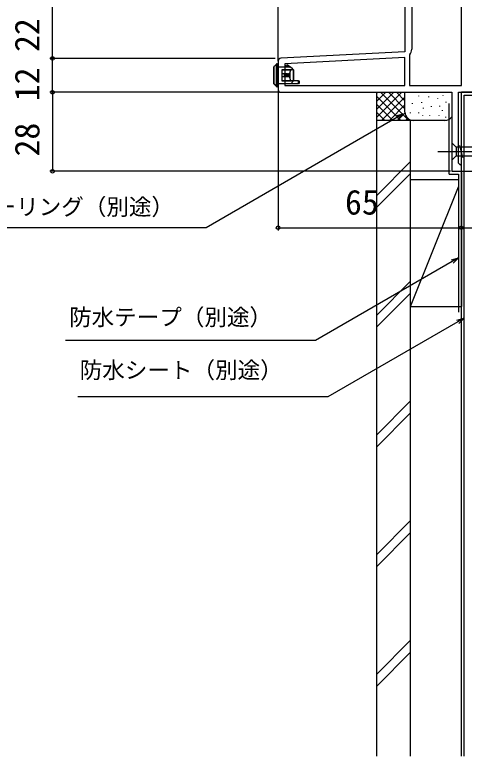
# Model space of a CAD drawing. Units: millimetres, scale not verified. Extents: x -525 to 525, y -783 to 778.
# Drawn here: x -318.4 to -159, y -218.1 to 44.7 of the extents above; entities that cross this region are included whole.
import ezdxf
from ezdxf.enums import TextEntityAlignment as Align

# ---------------------------------------------------------------- set-up
doc = ezdxf.new("R2010")
doc.units = ezdxf.units.MM
doc.header["$LTSCALE"] = 4
for name, color, linetype in [('0-2_YKK_11', 7, 'Continuous'), ('0-4_YKK_12', 2, 'Continuous'), ('0-5_YKK_13', 4, 'Continuous'), ('0-7_YKK_D', 6, 'Continuous'), ('0-9_YSS_K', 3, 'Continuous'), ('0-A_YSS_KE', 3, 'Continuous')]:
    doc.layers.add(name, color=color, linetype=linetype)
doc.styles.add('ＭＳ ゴシック', font='')
doc.styles.get('ＭＳ ゴシック').set_extended_font_data('MS Gothic')

msp = doc.modelspace()

# ---------------------------------------------------------------- linework, layer by layer
at = {"layer": '0-2_YKK_11'}
msp.add_line((-224.999, 28.351), (-224.999, 18.3), dxfattribs=at)
for points in [[(-173.784, 58.126), (-172.792, 52.5), (-177.599, 52.5), (-177.599, 57.856), (-177.057, 58.724), (-177.376, 59.3), (-179.999, 59.3), (-179.999, 31.658), (-224.051, 29.35)], [(-159.999, 19.7), (-159.999, 56.9), (-163.099, 56.9), (-163.099, 53)], [(-165.999, 50.1), (-177.599, 50.1), (-177.599, 32.533)], [(-178.281, 30.665), (-178.399, 30.342), (-178.399, 19.7), (-159.999, 19.7)], [(-223.999, 17.3), (-163.399, 17.3), (-163.399, -10.7), (-159.999, -10.7), (-159.999, -8.8), (-160.499, -8.3), (-160.999, -7.8), (-160.999, 17.3), (-109.999, 17.3), (-109.999, 18.8), (-97.499, 18.8), (-97.499, 17.3), (-94.999, 17.3), (-94.999, 21.3), (-109.999, 21.3)]]:
    msp.add_lwpolyline(points, dxfattribs=at)
msp.add_lwpolyline([(-179.999, 29.656), (-222.599, 27.423), (-222.599, 19.7), (-179.999, 19.7)], close=True, dxfattribs=at)
for centre, radius, start, end in [((-180.499, 32.533), 2.9, 319.88081, 0.00001), ((-223.999, 28.351), 1, 93.00003, 180), ((-223.999, 18.3), 1, 180.00001, 269.99999)]:
    msp.add_arc(centre, radius, start, end, dxfattribs=at)
at = {"layer": '0-4_YKK_12'}
msp.add_line((-224.999, 28.351), (-224.999, 203.57), dxfattribs=at)
at = {"layer": '0-5_YKK_13'}
for p, q in [((-225.672, 27.096), (-226.493, 26.276)), ((-225.253, 26.4), (-225.547, 26.4)), ((-225.375, 27.4), (-225.378, 27.395)), ((-224.999, 26.4), (-224.999, 20.2)), ((-226.499, 20.376), (-226.499, 26.276)), ((-226.493, 26.276), (-226.499, 26.276)), ((-226.493, 26.276), (-226.493, 20.424)), ((-220.499, 26.2), (-224.999, 26.2)), ((-223.699, 25.3), (-220.262, 25.3)), ((-223.699, 25.196), (-223.699, 25.3)), ((-223.699, 25.196), (-223.699, 23.8)), ((-220.442, 25.196), (-223.699, 25.196)), ((-222.799, 23.8), (-223.699, 23.8)), ((-223.699, 23.8), (-223.699, 22.8)), ((-222.799, 23.8), (-222.799, 22.8)), ((-222.357, 23.8), (-222.799, 23.8)), ((-222.216, 23.8), (-222.216, 22.8)), ((-221.799, 23.8), (-222.216, 23.8)), ((-221.799, 23.8), (-221.799, 22.8)), ((-221.666, 23.8), (-221.799, 23.8)), ((-221.485, 23.8), (-221.485, 22.8)), ((-221.449, 23.8), (-221.257, 23.8)), ((-221.257, 23.8), (-221.257, 22.8)), ((-221.027, 23.8), (-221.257, 23.8)), ((-221.027, 23.8), (-221.027, 22.8)), ((-220.887, 24.196), (-220.887, 22.404)), ((-219.499, 25.3), (-220.499, 26.2)), ((-219.563, 25.3), (-220.262, 25.3)), ((-219.563, 21.3), (-219.563, 25.3)), ((-219.563, 25.3), (-219.499, 25.3)), ((-219.499, 25.3), (-219.499, 21.3)), ((-223.699, 22.8), (-223.699, 21.404)), ((-223.699, 21.404), (-220.442, 21.404)), ((-222.216, 22.8), (-222.357, 22.8)), ((-221.799, 22.8), (-222.216, 22.8)), ((-221.666, 22.8), (-221.799, 22.8)), ((-221.485, 22.8), (-221.666, 22.8)), ((-221.449, 22.8), (-221.485, 22.8)), ((-221.257, 22.8), (-221.449, 22.8)), ((-221.027, 22.8), (-221.257, 22.8)), ((-220.499, 20.3), (-219.499, 21.3)), ((-219.563, 21.3), (-220.262, 21.3)), ((-219.499, 21.3), (-219.563, 21.3)), ((-217.799, 21.3), (-217.499, 21.3)), ((-226.493, 20.424), (-225.63, 19.561)), ((-225.487, 19.288), (-225.548, 19.349)), ((-225.336, 19.287), (-225.275, 19.2)), ((-220.499, 20.3), (-224.999, 20.3)), ((-217.799, 20.3), (-220.499, 20.3)), ((-163.399, -0.6), (-163.399, -6.8)), ((-163.399, -0.6), (-161.849, -2.15)), ((-143.315, -2.15), (-161.849, -2.15)), ((-161.849, -2.15), (-161.849, -5.25)), ((-159.422, -5.8), (-160.548, -1.6)), ((-168.399, -3.7), (-133.399, -3.7)), ((-163.399, -6.8), (-161.849, -5.25)), ((-161.849, -5.25), (-143.315, -5.25))]:
    msp.add_line(p, q, dxfattribs=at)
for points in [[(-226.411, 26.488), (-225.59, 27.308), (-225.587, 27.312)], [(-225.253, 26.4), (-225.253, 20.2), (-225.547, 20.2), (-225.547, 26.4)], [(-225.375, 27.4), (-224.999, 27.4), (-224.999, 26.4), (-225.253, 26.4)], [(-222.399, 26.2), (-222.399, 26.8), (-220.799, 26.2)], [(-221.799, 26.575), (-221.799, 27.1), (-219.999, 25.9)], [(-222.357, 22.8), (-222.357, 23.8), (-222.216, 23.8)], [(-221.666, 22.8), (-221.666, 23.8), (-221.485, 23.8)], [(-221.449, 22.8), (-221.449, 23.8), (-221.485, 23.8)], [(-221.027, 23.8), (-220.947, 23.994), (-220.887, 24.196)], [(-220.285, 26.007), (-219.999, 25.9), (-219.999, 25.75)], [(-222.357, 22.8), (-222.799, 22.8), (-223.699, 22.8)], [(-220.262, 21.3), (-223.699, 21.3), (-223.699, 21.404)], [(-220.887, 22.404), (-220.946, 22.602), (-221.027, 22.8)], [(-217.799, 20.3), (-217.799, 21.3), (-219.499, 21.3)], [(-217.499, 21.3), (-217.499, 20.6), (-217.799, 20.3)], [(-225.548, 19.349), (-226.499, 20.3), (-226.499, 20.376)], [(-225.253, 20.2), (-224.999, 20.2), (-224.999, 19.2), (-225.275, 19.2)]]:
    msp.add_lwpolyline(points, dxfattribs=at)
for centre, radius, start, end in [((-226.199, 26.276), 0.3, 135, 180), ((-226.21, 26.288), 0.284, 135.21566, 182.49633), ((-225.369, 27.091), 0.304, 91.7644, 179.04855), ((-225.389, 27.109), 0.284, 135.21566, 182.49633), ((-225.382, 27.099), 0.295, 89.30544, 134.94469), ((-225.375, 27.1), 0.3, 90, 135), ((-225.318, 19.601), 0.314, 187.32627, 266.78077), ((-225.346, 19.549), 0.284, 177.50367, 224.78434), ((-225.382, 19.523), 0.24, 226.38814, 281.18869), ((-225.275, 19.5), 0.3, 225, 270)]:
    msp.add_arc(centre, radius, start, end, dxfattribs=at)
for centre, major_axis, ratio, start_param, end_param in [((-225.687, 26.4), (0, 0.7), 0.2, 4.712389, 6.1791526), ((-225.393, 26.4), (0, 1), 0.14, 4.712389, 6.1791526), ((-218.709, 23.3), (0, 2.9), 0.789474, 0.8581397, 1.2566748), ((-220.262, 25), (0, 0.3), 0.789474, 6.2831853, 7.141325), ((-218.709, 23.3), (0, 2.9), 0.789474, 1.8849178, 2.283453), ((-220.262, 21.6), (0, 0.3), 0.789474, 2.283453, 3.1415927), ((-226.199, 20.424), (0.286, 0.119), 0.756388, 2.640578, 2.8379736), ((-225.687, 20.2), (0, 0.7), 0.2, 3.5625567, 4.712389), ((-225.393, 20.2), (0, 1), 0.14, 3.5625567, 4.712389)]:
    msp.add_ellipse(centre, major_axis=major_axis, ratio=ratio, start_param=start_param, end_param=end_param, dxfattribs=at)
at = {"layer": '0-7_YKK_D'}
for p, q in [((-305.003, 29.3), (-305.003, 51.3)), ((-226.003, 29.3), (-306.003, 29.3)), ((-226.003, 29.3), (-306.003, 29.3)), ((-305.003, 17.3), (-305.003, 29.3)), ((-224.999, 17.3), (-306.003, 17.3)), ((-227.999, 17.3), (-306.003, 17.3)), ((-305.003, 17.3), (-305.003, -10.7)), ((-224.999, 17.8), (-224.999, -31.7)), ((-163.899, -10.7), (-306.003, -10.7)), ((-160.699, -10.7), (90.492, -10.7)), ((-159.999, -11.2), (-159.999, -31.7)), ((-159.999, -11.2), (-159.999, -31.7)), ((-224.999, -30.7), (-159.999, -30.7)), ((-159.999, -30.7), (-109.999, -30.7))]:
    msp.add_line(p, q, dxfattribs=at)
for points in [[(-180.681, 9.603), (-182.89, 8.328), (-250.489, -30.7), (-333.318, -30.7)], [(-183.231, 8.92), (-180.681, 9.603), (-182.548, 7.736)], [(-160.999, -41.414), (-163.207, -42.689), (-211.723, -70.7), (-300.441, -70.7)], [(-163.549, -42.098), (-160.999, -41.414), (-162.866, -43.281)], [(-158.999, -62.803), (-161.207, -64.078), (-207.319, -90.7), (-296.037, -90.7)], [(-161.549, -63.486), (-158.999, -62.803), (-160.866, -64.669)]]:
    msp.add_lwpolyline(points, dxfattribs=at)
for centre in [(-305.003, 29.3), (-305.003, 17.3), (-305.003, 17.3), (-305.003, -10.7), (-224.999, -30.7), (-159.999, -30.7), (-159.999, -30.7)]:
    msp.add_circle(centre, 0.637, dxfattribs=at)
at = {"layer": '0-9_YSS_K'}
for p, q in [((-189.999, 7.3), (-189.999, 17.3)), ((-189.999, 8.442), (-181.141, 17.3)), ((-189.999, 11.271), (-183.969, 17.3)), ((-189.999, 14.099), (-186.798, 17.3)), ((-189.999, 16.927), (-189.626, 17.3)), ((-189.999, 15.785), (-181.514, 7.3)), ((-188.685, 17.3), (-178.685, 7.3)), ((-185.857, 17.3), (-179.999, 11.442)), ((-183.028, 17.3), (-179.999, 14.271)), ((-180.2, 17.3), (-179.999, 17.099)), ((-179.999, 10.3), (-179.999, 17.3)), ((-175.243, 16.084), (-175.243, 15.884)), ((-171.65, 15.78), (-171.65, 15.58)), ((-166.584, 16.196), (-166.584, 15.996)), ((-147.999, 17.3), (-159.999, 17.3)), ((-159.999, -218.05), (-159.999, 17.3)), ((-188.313, 7.3), (-179.999, 15.614)), ((-177.503, 13.443), (-177.503, 13.243)), ((-174.157, 13.777), (-174.157, 13.577)), ((-168.433, 15.112), (-168.433, 14.912)), ((-165.497, 13.889), (-165.497, 13.689)), ((-189.999, 12.957), (-184.342, 7.3)), ((-185.484, 7.3), (-179.999, 12.785)), ((-173.498, 11.774), (-173.498, 11.574)), ((-170.705, 12.377), (-170.705, 12.177)), ((-167.765, 12.442), (-167.765, 12.242)), ((-166.753, 10.91), (-166.753, 10.71)), ((-189.999, 10.128), (-187.17, 7.3)), ((-182.656, 7.3), (-179.981, 9.975)), ((-179.827, 7.3), (-179.033, 8.095)), ((-178.171, 10.105), (-178.171, 9.905)), ((-175.158, 10.105), (-175.158, 9.905)), ((-173.832, 9.104), (-173.832, 8.904)), ((-171.316, 9.104), (-171.316, 8.904)), ((-167.935, 9.104), (-167.935, 8.904)), ((-165.666, 8.603), (-165.666, 8.403)), ((-176.999, 7.3), (-189.999, 7.3)), ((-165.648, 7.3), (-176.999, 7.3)), ((-177.999, -7.242), (-189.999, -19.242)), ((-189.999, -23.485), (-177.999, -11.485)), ((-177.999, -58.7), (-177.999, -13.7)), ((-160.999, -13.7), (-177.999, -13.7)), ((-159.999, -13.7), (-159.999, -58.7)), ((-177.999, -58.7), (-160.999, -16.2)), ((-177.999, -49.669), (-189.999, -61.669)), ((-177.999, -53.911), (-189.999, -65.911)), ((-177.999, -58.7), (-159.999, -58.7)), ((-177.999, -92.095), (-189.999, -104.095)), ((-177.999, -96.338), (-189.999, -108.338)), ((-177.999, -134.521), (-189.999, -146.521)), ((-177.999, -138.764), (-189.999, -150.764)), ((-177.999, -176.948), (-189.999, -188.948)), ((-177.999, -181.19), (-189.999, -193.19))]:
    msp.add_line(p, q, dxfattribs=at)
for centre, start, end in [((-176.999, 10.3), 180, 270), ((-165.899, 10.3), 270, 326.44238)]:
    msp.add_arc(centre, 3, start, end, dxfattribs=at)
at = {"layer": '0-A_YSS_KE'}
for p, q in [((-164.348, -11.7), (-164.348, 13.3)), ((-189.999, -218.05), (-189.999, 7.3))]:
    msp.add_line(p, q, dxfattribs=at)
for points in [[(-158.999, -218.05), (-158.999, 16.3), (-94.999, 16.3)], [(-177.999, -218.05), (-177.999, 7.3), (-189.999, 7.3)], [(-164.348, -11.7), (-160.999, -11.7), (-160.999, -60.7)]]:
    msp.add_lwpolyline(points, dxfattribs=at)

# ---------------------------------------------------------------- texts
at = {"layer": '0-7_YKK_D', "style": 'ＭＳ ゴシック'}
for s, p in [('22', (-307.003, 31.573)), ('12', (-307.003, 14.095)), ('28', (-307.003, -5.461))]:
    msp.add_text(s, height=8.798, rotation=90, dxfattribs=at).set_placement(p, align=Align.BOTTOM_LEFT)
for s, height, p in [('65', 8.798, (-201.26, -28.7)), ('シーリング（別途）', 5.865, (-333.913, -28)), ('防水テープ（別途）', 5.865, (-299.145, -67.114)), ('防水シート（別途）', 5.865, (-295.368, -85.877))]:
    msp.add_text(s, height=height, dxfattribs=at).set_placement(p, align=Align.BOTTOM_LEFT)

doc.saveas('drawing.dxf')
